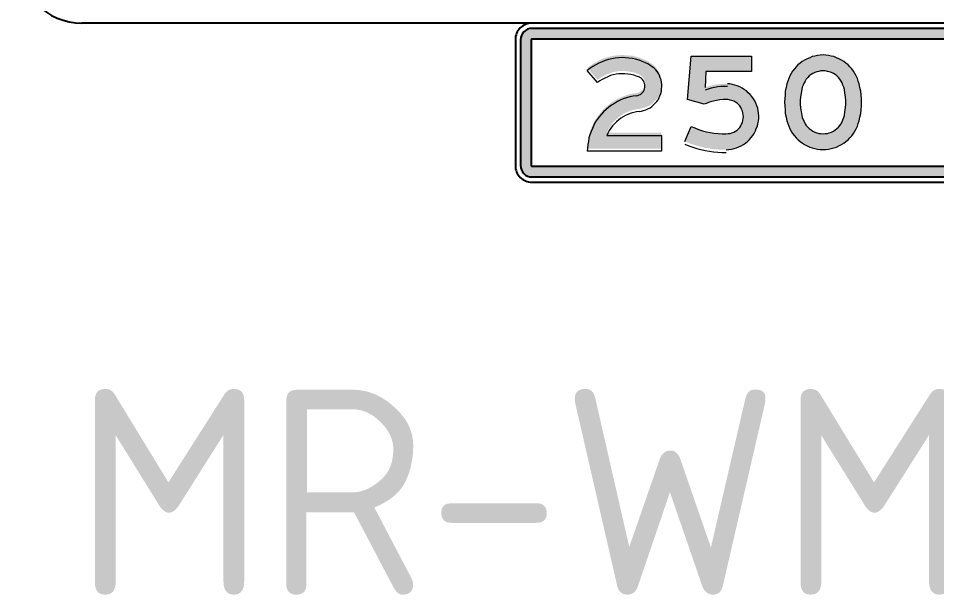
# Model space of a CAD drawing. Extents: x 119 to 279, y 129 to 267.
# Drawn here: x 118.7 to 211.1, y 129.5 to 187.5 of the extents above; entities that cross this region are included whole.
import ezdxf

# ---------------------------------------------------------------- set-up
doc = ezdxf.new("R2010")
doc.units = 0
doc.layers.add('L25', color=1, linetype='CONTINUOUS')
doc.layers.add('T25', color=1, linetype='CONTINUOUS')
doc.styles.add('ISO', font='iso3098b.shx')

msp = doc.modelspace()

# ---------------------------------------------------------------- hatches: boundary and pattern name
at = {"layer": 'L25'}
h = msp.add_hatch(color=256, dxfattribs=at)
edge = h.paths.add_edge_path()
edge.add_arc((227.042, 185.313), 1.133, 0, 90)
edge.add_line((227.042, 186.447), (170.375, 186.447))
edge.add_arc((170.375, 185.313), 1.133, 90, 180)
edge.add_line((169.242, 185.313), (169.242, 172.646))
edge.add_arc((170.375, 172.646), 1.133, 180, 270)
edge.add_line((170.375, 171.513), (227.042, 171.513))
edge.add_arc((227.042, 172.646), 1.133, 270, 360)
edge.add_line((228.175, 172.646), (228.175, 185.313))
edge = h.paths.add_edge_path(flags=16)
edge.add_arc((227.042, 185.313), 0.0666, 360, 450)
edge.add_line((227.042, 185.38), (170.375, 185.38))
edge.add_arc((170.375, 185.313), 0.0666, 90, 180)
edge.add_line((170.308, 185.313), (170.308, 172.646))
edge.add_arc((170.375, 172.646), 0.0666, 180, 270)
edge.add_line((170.375, 172.58), (227.042, 172.58))
edge.add_arc((227.042, 172.646), 0.0666, 270, 360)
edge.add_line((227.108, 172.646), (227.108, 185.313))
h = msp.add_hatch(color=256, dxfattribs=at)
h.paths.add_polyline_path([(181.183, 178.35), (180.886, 178.323), (180.616, 178.269), (180.346, 178.188), (180.076, 178.08), (179.806, 177.972), (179.563, 177.837), (179.32, 177.675), (179.104, 177.513), (178.888, 177.324), (178.672, 177.135), (178.483, 176.919), (178.321, 176.676), (178.159, 176.433), (178.024, 176.19), (177.916, 175.947), (183.396, 175.947), (183.396, 174.354), (175.945, 174.354), (175.972, 174.678), (175.999, 175.029), (176.053, 175.353), (176.107, 175.704), (176.215, 176.028), (176.323, 176.352), (176.458, 176.649), (176.593, 176.973), (176.755, 177.27), (176.944, 177.54), (177.133, 177.81), (177.376, 178.08), (177.592, 178.323), (177.835, 178.566), (178.105, 178.782), (178.375, 178.998), (178.672, 179.16), (178.969, 179.349), (179.266, 179.484), (179.563, 179.618), (179.887, 179.726), (180.211, 179.834), (180.562, 179.888), (180.886, 179.942), (181.021, 179.969), (181.156, 180.023), (181.291, 180.077), (181.399, 180.185), (181.507, 180.266), (181.587, 180.374), (181.668, 180.509), (181.695, 180.644), (181.749, 180.779), (181.749, 180.914), (181.749, 181.049), (181.695, 181.184), (181.668, 181.319), (181.587, 181.454), (181.507, 181.562), (181.399, 181.67), (181.291, 181.751), (181.183, 181.805), (180.886, 181.913), (180.616, 182.021), (180.319, 182.075), (180.022, 182.129), (179.725, 182.156), (179.428, 182.156), (179.131, 182.156), (178.861, 182.102), (178.564, 182.048), (178.267, 181.967), (177.997, 181.859), (177.727, 181.724), (177.457, 181.589), (177.214, 181.427), (176.971, 181.265), (175.945, 182.48), (176.215, 182.669), (176.512, 182.885), (176.809, 183.047), (177.106, 183.209), (177.43, 183.371), (177.754, 183.479), (178.078, 183.587), (178.402, 183.668), (178.753, 183.722), (179.104, 183.749), (179.455, 183.776), (179.779, 183.749), (180.13, 183.722), (180.481, 183.695), (180.805, 183.614), (181.156, 183.533), (181.48, 183.398), (181.803, 183.263), (182.1, 183.128), (182.289, 182.993), (182.478, 182.858), (182.667, 182.723), (182.829, 182.561), (182.964, 182.372), (183.099, 182.183), (183.207, 181.967), (183.288, 181.751), (183.369, 181.535), (183.396, 181.319), (183.45, 181.076), (183.45, 180.86), (183.423, 180.617), (183.396, 180.401), (183.342, 180.158), (183.261, 179.942), (183.18, 179.753), (183.072, 179.538), (182.937, 179.349), (182.775, 179.187), (182.613, 179.025), (182.451, 178.863), (182.262, 178.728), (182.046, 178.62), (181.83, 178.539), (181.614, 178.458), (181.399, 178.404)])
h.paths.add_polyline_path([(185.745, 175.083), (186.393, 176.595), (186.771, 176.433), (187.149, 176.298), (187.527, 176.163), (187.932, 176.055), (188.309, 175.974), (188.714, 175.92), (189.119, 175.866), (189.524, 175.839), (189.929, 175.839), (190.118, 175.866), (190.307, 175.893), (190.496, 175.947), (190.685, 176.028), (190.847, 176.109), (191.009, 176.217), (191.144, 176.352), (191.279, 176.487), (191.387, 176.649), (191.468, 176.811), (191.549, 177), (191.603, 177.189), (191.63, 177.378), (191.657, 177.567), (191.63, 177.756), (191.603, 177.945), (191.549, 178.134), (191.468, 178.323), (191.387, 178.485), (191.279, 178.647), (191.144, 178.782), (191.009, 178.917), (190.847, 179.025), (190.685, 179.133), (190.496, 179.187), (190.307, 179.241), (190.118, 179.295), (189.929, 179.295), (189.605, 179.295), (189.281, 179.268), (188.957, 179.214), (188.633, 179.133), (188.309, 179.052), (188.013, 178.944), (187.689, 178.836), (186.015, 179.295), (186.393, 183.668), (192.467, 183.668), (192.467, 182.102), (187.878, 182.102), (187.797, 180.509), (188.094, 180.617), (188.417, 180.698), (188.741, 180.779), (189.065, 180.833), (189.389, 180.86), (189.713, 180.887), (190.037, 180.887), (190.28, 180.86), (190.55, 180.806), (190.793, 180.752), (191.036, 180.671), (191.279, 180.563), (191.522, 180.455), (191.738, 180.32), (191.954, 180.158), (192.143, 179.969), (192.332, 179.807), (192.494, 179.592), (192.656, 179.376), (192.791, 179.16), (192.899, 178.917), (193.007, 178.674), (193.088, 178.431), (193.142, 178.161), (193.169, 177.918), (193.196, 177.648), (193.196, 177.405), (193.169, 177.135), (193.115, 176.865), (193.061, 176.622), (192.953, 176.379), (192.872, 176.136), (192.737, 175.893), (192.602, 175.677), (192.44, 175.461), (192.278, 175.272), (192.089, 175.11), (191.873, 174.921), (191.657, 174.786), (191.441, 174.651), (191.198, 174.543), (190.955, 174.435), (190.712, 174.354), (190.469, 174.3), (190.199, 174.273), (189.929, 174.246), (189.497, 174.246), (189.065, 174.273), (188.633, 174.3), (188.228, 174.381), (187.797, 174.435), (187.365, 174.543), (186.96, 174.651), (186.555, 174.786), (186.15, 174.921)])
h.paths.add_polyline_path([(199.675, 182.183), (199.459, 182.183), (199.243, 182.129), (199.027, 182.075), (198.838, 182.021), (198.622, 181.913), (198.46, 181.805), (198.271, 181.67), (198.136, 181.508), (197.974, 181.346), (197.866, 181.157), (197.758, 180.968), (197.65, 180.752), (197.569, 180.536), (197.515, 180.32), (197.461, 179.942), (197.407, 179.565), (197.38, 179.214), (197.38, 178.836), (197.407, 178.458), (197.461, 178.08), (197.515, 177.702), (197.569, 177.486), (197.65, 177.27), (197.758, 177.081), (197.866, 176.865), (197.974, 176.676), (198.136, 176.514), (198.271, 176.379), (198.46, 176.244), (198.622, 176.109), (198.838, 176.028), (199.027, 175.947), (199.243, 175.893), (199.459, 175.866), (199.675, 175.839), (199.891, 175.866), (200.107, 175.893), (200.296, 175.947), (200.512, 176.028), (200.701, 176.109), (200.89, 176.244), (201.052, 176.379), (201.214, 176.514), (201.349, 176.676), (201.484, 176.865), (201.591, 177.081), (201.672, 177.27), (201.753, 177.486), (201.807, 177.702), (201.861, 178.08), (201.915, 178.458), (201.942, 178.836), (201.942, 179.214), (201.915, 179.565), (201.861, 179.942), (201.807, 180.32), (201.753, 180.536), (201.672, 180.752), (201.591, 180.968), (201.484, 181.157), (201.349, 181.346), (201.214, 181.508), (201.052, 181.67), (200.89, 181.805), (200.701, 181.913), (200.512, 182.021), (200.296, 182.075), (200.107, 182.129), (199.891, 182.183)], flags=16)
h.paths.add_polyline_path([(199.675, 183.776), (199.378, 183.749), (199.108, 183.722), (198.838, 183.668), (198.568, 183.614), (198.325, 183.506), (198.055, 183.398), (197.812, 183.263), (197.569, 183.128), (197.353, 182.966), (197.137, 182.777), (196.948, 182.588), (196.786, 182.372), (196.597, 182.156), (196.462, 181.913), (196.327, 181.67), (196.219, 181.4), (196.111, 181.157), (196.03, 180.887), (195.949, 180.509), (195.868, 180.131), (195.841, 179.78), (195.814, 179.403), (195.787, 179.025), (195.814, 178.647), (195.841, 178.269), (195.868, 177.891), (195.949, 177.513), (196.03, 177.162), (196.111, 176.892), (196.219, 176.622), (196.327, 176.352), (196.462, 176.109), (196.597, 175.893), (196.786, 175.65), (196.948, 175.434), (197.164, 175.245), (197.353, 175.083), (197.596, 174.921), (197.812, 174.759), (198.055, 174.624), (198.325, 174.516), (198.568, 174.435), (198.838, 174.354), (199.108, 174.3), (199.378, 174.273), (199.675, 174.273), (199.945, 174.273), (200.215, 174.3), (200.485, 174.354), (200.755, 174.435), (201.025, 174.516), (201.268, 174.624), (201.51, 174.759), (201.753, 174.921), (201.969, 175.083), (202.185, 175.245), (202.374, 175.434), (202.563, 175.65), (202.725, 175.893), (202.86, 176.109), (202.995, 176.352), (203.13, 176.622), (203.211, 176.892), (203.292, 177.162), (203.373, 177.513), (203.454, 177.891), (203.508, 178.269), (203.535, 178.647), (203.535, 179.025), (203.535, 179.403), (203.508, 179.78), (203.454, 180.131), (203.373, 180.509), (203.292, 180.887), (203.211, 181.157), (203.13, 181.4), (202.995, 181.67), (202.86, 181.913), (202.725, 182.156), (202.563, 182.372), (202.374, 182.588), (202.185, 182.777), (201.969, 182.966), (201.753, 183.128), (201.51, 183.263), (201.268, 183.398), (201.025, 183.506), (200.755, 183.614), (200.485, 183.668), (200.215, 183.722), (199.945, 183.749)])

# ---------------------------------------------------------------- linework, layer by layer
for p, q in [((272.308, 186.98), (125.108, 186.98)), ((222.45, 186.98), (168.69, 186.98)), ((226.708, 186.98), (170.708, 186.98))]:
    msp.add_line(p, q, dxfattribs=at)
for points in [[(228.708, 185.313, 0.414214), (227.042, 186.98), (170.375, 186.98, 0.414214), (168.708, 185.313), (168.708, 172.646, 0.414214), (170.375, 170.98), (227.042, 170.98, 0.414214), (228.708, 172.646)], [(228.175, 185.313, 0.414214), (227.042, 186.447), (170.375, 186.447, 0.414214), (169.242, 185.313), (169.242, 172.646, 0.414214), (170.375, 171.513), (227.042, 171.513, 0.414214), (228.175, 172.646)], [(227.108, 185.313, 0.414214), (227.042, 185.38), (170.375, 185.38, 0.414214), (170.308, 185.313), (170.308, 172.646, 0.414214), (170.375, 172.58), (227.042, 172.58, 0.414214), (227.108, 172.646)]]:
    msp.add_lwpolyline(points, format="xyb", close=True, dxfattribs=at)
at = {"layer": 'L25', "lineweight": 0}
for points in [[(182.1, 182.861), (181.803, 182.996), (181.48, 183.131), (181.156, 183.266), (180.805, 183.347), (180.481, 183.428), (180.13, 183.455), (179.779, 183.482), (179.455, 183.509), (179.104, 183.482), (178.753, 183.455), (178.402, 183.401), (178.078, 183.32), (177.754, 183.212), (177.43, 183.104), (177.106, 182.942), (176.809, 182.78), (176.512, 182.618), (176.215, 182.402), (175.945, 182.213)], [(185.745, 175.083), (186.393, 176.595), (186.771, 176.433), (187.149, 176.298), (187.527, 176.163), (187.932, 176.055), (188.309, 175.974), (188.714, 175.92), (189.119, 175.866), (189.524, 175.839), (189.929, 175.839), (190.118, 175.866), (190.307, 175.893), (190.496, 175.947), (190.685, 176.028), (190.847, 176.109), (191.009, 176.217), (191.144, 176.352), (191.279, 176.487), (191.387, 176.649), (191.468, 176.811), (191.549, 177), (191.603, 177.189), (191.63, 177.378), (191.657, 177.567), (191.63, 177.756), (191.603, 177.945), (191.549, 178.134), (191.468, 178.323), (191.387, 178.485), (191.279, 178.647), (191.144, 178.782), (191.009, 178.917), (190.847, 179.025), (190.685, 179.133), (190.496, 179.187), (190.307, 179.241), (190.118, 179.295), (189.929, 179.295), (189.605, 179.295), (189.281, 179.268), (188.957, 179.214), (188.633, 179.133), (188.309, 179.052), (188.013, 178.944), (187.689, 178.836), (186.015, 179.295), (186.393, 183.668)], [(186.393, 183.668), (192.467, 183.668), (192.467, 182.102), (187.878, 182.102), (187.797, 180.509)], [(199.675, 183.776), (199.378, 183.749), (199.108, 183.722), (198.838, 183.668), (198.568, 183.614), (198.325, 183.506), (198.055, 183.398), (197.812, 183.263), (197.569, 183.128), (197.353, 182.966), (197.137, 182.777), (196.948, 182.588), (196.786, 182.372)], [(202.563, 182.372), (202.374, 182.588), (202.185, 182.777), (201.969, 182.966), (201.753, 183.128), (201.51, 183.263), (201.268, 183.398), (201.025, 183.506), (200.755, 183.614), (200.485, 183.668), (200.215, 183.722), (199.945, 183.749), (199.675, 183.776)], [(180.886, 179.676), (181.021, 179.703), (181.156, 179.757), (181.291, 179.811), (181.399, 179.919), (181.507, 180), (181.587, 180.108), (181.668, 180.243), (181.695, 180.378), (181.749, 180.513), (181.749, 180.648), (181.749, 180.783), (181.695, 180.918), (181.668, 181.053), (181.587, 181.188), (181.507, 181.296), (181.399, 181.404), (181.291, 181.485), (181.183, 181.539), (180.886, 181.646), (180.616, 181.754), (180.319, 181.808), (180.022, 181.862), (179.725, 181.889), (179.428, 181.889), (179.131, 181.889), (178.861, 181.835), (178.564, 181.781), (178.267, 181.7), (177.997, 181.592), (177.727, 181.458), (177.457, 181.323), (177.214, 181.161), (176.971, 180.999), (175.945, 182.213)], [(181.183, 178.083), (181.399, 178.137), (181.614, 178.191), (181.83, 178.272), (182.046, 178.353), (182.262, 178.461), (182.451, 178.596), (182.613, 178.758), (182.775, 178.92), (182.937, 179.082), (183.072, 179.271), (183.18, 179.487), (183.261, 179.676), (183.342, 179.892), (183.396, 180.135), (183.423, 180.351), (183.45, 180.594), (183.45, 180.81), (183.396, 181.053), (183.369, 181.269), (183.288, 181.485), (183.207, 181.7), (183.099, 181.916), (182.964, 182.105), (182.829, 182.294), (182.667, 182.456), (182.478, 182.591), (182.289, 182.726), (182.1, 182.861)], [(196.786, 182.372), (196.597, 182.156), (196.462, 181.913), (196.327, 181.67), (196.219, 181.4), (196.111, 181.157), (196.03, 180.887)], [(199.675, 182.183), (199.459, 182.183), (199.243, 182.129), (199.027, 182.075), (198.838, 182.021), (198.622, 181.913), (198.46, 181.805), (198.271, 181.67), (198.136, 181.508), (197.974, 181.346)], [(201.349, 181.346), (201.214, 181.508), (201.052, 181.67), (200.89, 181.805), (200.701, 181.913), (200.512, 182.021), (200.296, 182.075), (200.107, 182.129), (199.891, 182.183), (199.675, 182.183)], [(203.292, 180.887), (203.211, 181.157), (203.13, 181.4), (202.995, 181.67), (202.86, 181.913), (202.725, 182.156), (202.563, 182.372)], [(197.974, 181.346), (197.866, 181.157), (197.758, 180.968), (197.65, 180.752), (197.569, 180.536), (197.515, 180.32)], [(201.807, 180.32), (201.753, 180.536), (201.672, 180.752), (201.591, 180.968), (201.484, 181.157), (201.349, 181.346)], [(190.037, 180.621), (189.713, 180.621), (189.389, 180.594), (189.065, 180.567), (188.741, 180.513), (188.417, 180.432), (188.094, 180.351), (187.797, 180.243)], [(189.929, 174.246), (190.199, 174.273), (190.469, 174.3), (190.712, 174.354), (190.955, 174.435), (191.198, 174.543), (191.441, 174.651), (191.657, 174.786), (191.873, 174.921), (192.089, 175.11), (192.278, 175.272), (192.44, 175.461), (192.602, 175.677), (192.737, 175.893), (192.872, 176.136), (192.953, 176.379), (193.061, 176.622), (193.115, 176.865), (193.169, 177.135), (193.196, 177.405), (193.196, 177.648), (193.169, 177.918), (193.142, 178.161), (193.088, 178.431), (193.007, 178.674), (192.899, 178.917), (192.791, 179.16), (192.656, 179.376), (192.494, 179.592), (192.332, 179.807), (192.143, 179.969), (191.954, 180.158), (191.738, 180.32), (191.522, 180.455), (191.279, 180.563), (191.036, 180.671), (190.793, 180.752), (190.55, 180.806), (190.28, 180.86), (190.037, 180.887)], [(196.03, 180.887), (195.949, 180.509), (195.868, 180.131), (195.841, 179.78), (195.814, 179.403), (195.787, 179.025), (195.814, 178.647), (195.841, 178.269), (195.868, 177.891), (195.949, 177.513), (196.03, 177.162)], [(197.515, 180.32), (197.461, 179.942), (197.407, 179.565), (197.38, 179.214), (197.38, 178.836), (197.407, 178.458), (197.461, 178.08), (197.515, 177.702)], [(201.807, 177.702), (201.861, 178.08), (201.915, 178.458), (201.942, 178.836), (201.942, 179.214), (201.915, 179.565), (201.861, 179.942), (201.807, 180.32)], [(203.292, 177.162), (203.373, 177.513), (203.454, 177.891), (203.508, 178.269), (203.535, 178.647), (203.535, 179.025), (203.535, 179.403), (203.508, 179.78), (203.454, 180.131), (203.373, 180.509), (203.292, 180.887)], [(180.886, 179.676), (180.562, 179.622), (180.211, 179.568), (179.887, 179.46), (179.563, 179.352), (179.266, 179.217), (178.969, 179.082), (178.672, 178.893), (178.375, 178.731), (178.105, 178.515), (177.835, 178.299), (177.592, 178.056), (177.376, 177.813), (177.133, 177.543), (176.944, 177.273), (176.755, 177.003), (176.593, 176.706), (176.458, 176.382), (176.323, 176.085), (176.215, 175.761), (176.107, 175.437), (176.053, 175.086), (175.999, 174.763), (175.972, 174.412), (175.945, 174.088)], [(181.183, 178.083), (180.886, 178.056), (180.616, 178.002), (180.346, 177.921), (180.076, 177.813), (179.806, 177.705), (179.563, 177.57), (179.32, 177.408), (179.104, 177.246), (178.888, 177.057), (178.672, 176.868), (178.483, 176.652), (178.321, 176.409), (178.159, 176.166), (178.024, 175.923), (177.916, 175.68), (183.396, 175.68), (183.396, 174.088), (175.945, 174.088)], [(197.515, 177.702), (197.569, 177.486), (197.65, 177.27), (197.758, 177.081), (197.866, 176.865), (197.974, 176.676)], [(201.349, 176.676), (201.484, 176.865), (201.591, 177.081), (201.672, 177.27), (201.753, 177.486), (201.807, 177.702)], [(196.03, 177.162), (196.111, 176.892), (196.219, 176.622), (196.327, 176.352), (196.462, 176.109), (196.597, 175.893), (196.786, 175.65)], [(197.974, 176.676), (198.136, 176.514), (198.271, 176.379), (198.46, 176.244), (198.622, 176.109), (198.838, 176.028), (199.027, 175.947), (199.243, 175.893), (199.459, 175.866), (199.675, 175.839)], [(199.675, 175.839), (199.891, 175.866), (200.107, 175.893), (200.296, 175.947), (200.512, 176.028), (200.701, 176.109), (200.89, 176.244), (201.052, 176.379), (201.214, 176.514), (201.349, 176.676)], [(202.563, 175.65), (202.725, 175.893), (202.86, 176.109), (202.995, 176.352), (203.13, 176.622), (203.211, 176.892), (203.292, 177.162)], [(196.786, 175.65), (196.948, 175.434), (197.164, 175.245), (197.353, 175.083), (197.596, 174.921), (197.812, 174.759), (198.055, 174.624), (198.325, 174.516), (198.568, 174.435), (198.838, 174.354), (199.108, 174.3), (199.378, 174.273), (199.675, 174.273), (199.945, 174.273), (200.215, 174.3), (200.485, 174.354), (200.755, 174.435), (201.025, 174.516), (201.268, 174.624), (201.51, 174.759), (201.753, 174.921), (201.969, 175.083), (202.185, 175.245), (202.374, 175.434), (202.563, 175.65)], [(185.745, 174.817), (186.15, 174.655), (186.555, 174.52), (186.96, 174.385), (187.365, 174.277), (187.797, 174.169), (188.228, 174.115), (188.633, 174.034), (189.065, 174.007), (189.497, 173.98), (189.929, 173.98)]]:
    msp.add_lwpolyline(points, dxfattribs=at)
at = {"layer": 'L25'}
msp.add_arc((125.108, 193.38), 6.4, 180, 270, dxfattribs=at)

# ---------------------------------------------------------------- texts
at = {"layer": 'T25', "color": 3, "style": 'ISO'}
msp.add_text('MR-WM-4/2', height=20.6895, dxfattribs=at).set_placement((124.296, 129.495))

doc.saveas('drawing.dxf')
